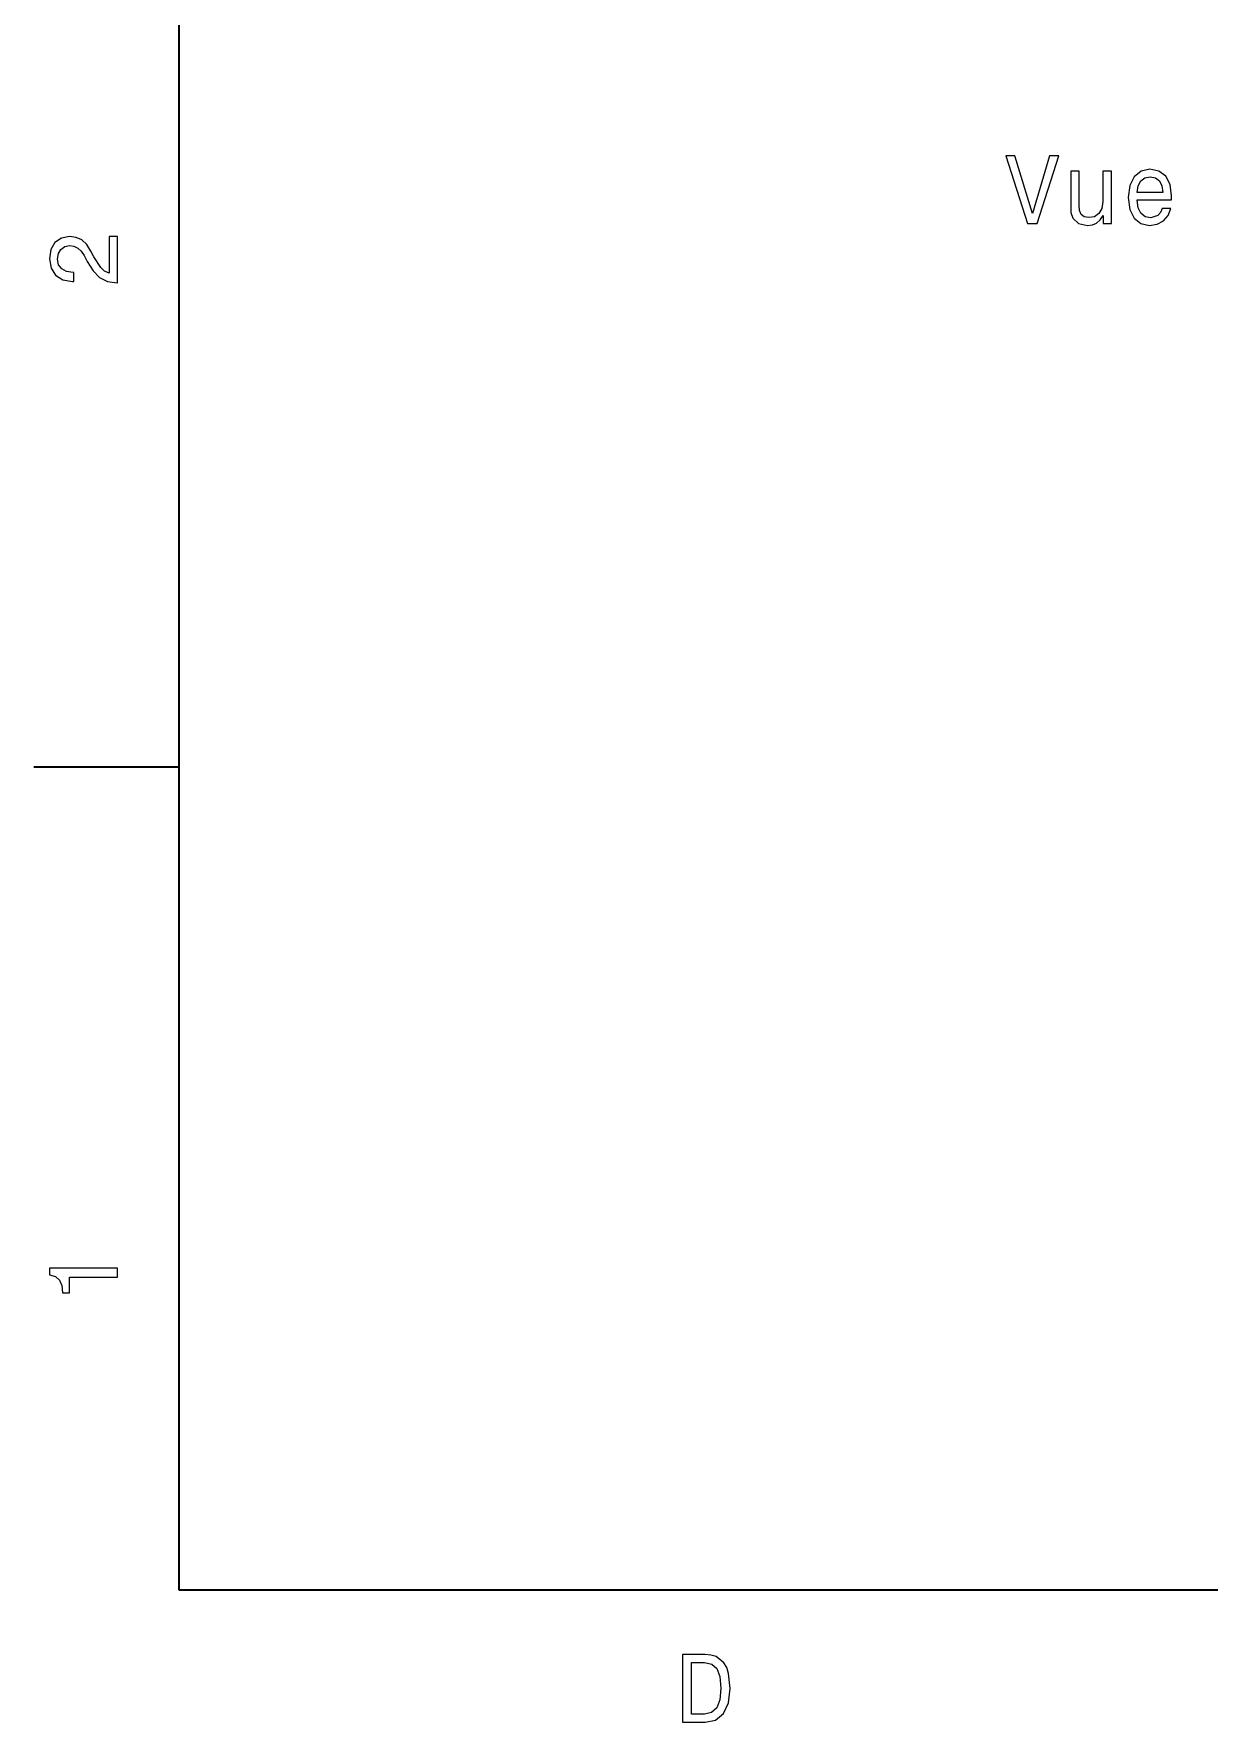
# Model space of a CAD drawing. Extents: x 0 to 297, y 0 to 210.
# Drawn here: x 2.5 to 63.3, y 3.2 to 90.4 of the extents above; entities that cross this region are included whole.
import ezdxf

# ---------------------------------------------------------------- set-up
doc = ezdxf.new("R2010")
doc.units = 0

msp = doc.modelspace()

# ---------------------------------------------------------------- linework, layer by layer
at = {"color": 7, "lineweight": 35}
for p, q in [((10, 200), (10, 10)), ((10, 10), (287, 10))]:
    msp.add_line(p, q, dxfattribs=at)
at = {"color": 7, "lineweight": 35, "ltscale": 0.1875}
msp.add_line((10, 52.5), (2.5, 52.5), dxfattribs=at)
at = {"color": 7, "lineweight": 13}
for points in [[(54.994343, 84.089439), (54.116821, 81.108894), (53.214081, 84.089439), (52.734974, 84.089439), (53.864658, 80.584396), (54.36898, 80.584396), (55.47345, 84.089439)], [(58.196793, 83.29261), (57.752987, 83.29261), (57.752987, 81.72921), (57.702553, 81.366096), (57.556301, 81.103851), (57.329357, 80.942467), (57.031807, 80.892036), (56.794773, 80.932381), (56.643478, 81.053413), (56.557743, 81.260185), (56.537571, 81.552696), (56.537571, 83.29261), (56.093765, 83.29261), (56.093765, 81.512352), (56.108894, 81.154282), (56.204716, 80.856728), (56.497223, 80.584396), (56.966244, 80.488579), (57.218407, 80.52388), (57.435265, 80.614655), (57.621864, 80.770996), (57.773159, 80.99794), (57.773159, 80.584396), (58.196793, 80.584396)], [(59.533245, 81.809898), (61.308464, 81.809898), (61.313507, 82.01667), (61.232815, 82.596642), (61.01091, 83.030365), (60.657887, 83.29261), (60.188866, 83.388428), (59.729931, 83.287567), (59.376907, 83.005142), (59.14996, 82.546211), (59.069271, 81.941025), (59.144917, 81.320709), (59.371864, 80.866814), (59.719845, 80.584396), (60.173737, 80.488579), (60.567108, 80.554138), (60.889874, 80.725609), (61.126907, 80.99794), (61.263073, 81.361053), (60.824314, 81.361053), (60.733536, 81.159325), (60.602409, 81.008026), (60.22921, 80.886993), (59.94175, 80.942467), (59.724888, 81.11898), (59.583679, 81.406441), (59.533245, 81.794769)], [(59.533245, 82.183098), (59.588722, 82.531082), (59.724888, 82.788284), (59.931664, 82.944626), (60.203995, 83.000099), (60.471287, 82.944626), (60.678059, 82.788284), (60.804138, 82.531082), (60.849529, 82.183098)], [(6.833213, 77.519447), (6.833213, 79.925072), (6.399496, 79.925072), (6.399496, 78.023773), (6.162464, 78.129684), (5.965778, 78.311241), (5.607709, 78.871033), (5.456412, 79.168587), (5.239553, 79.501442), (4.987392, 79.738472), (4.689842, 79.874641), (4.351945, 79.925072), (3.928314, 79.839333), (3.595461, 79.602303), (3.383646, 79.239189), (3.307997, 78.770172), (3.393732, 78.286018), (3.630764, 77.91787), (4.009006, 77.680832), (4.508286, 77.600143), (4.578891, 77.600143), (4.578891, 78.059074), (4.538545, 78.059074), (4.195605, 78.104462), (3.943444, 78.240631), (3.782061, 78.457489), (3.726585, 78.744957), (3.777017, 79.03746), (3.903098, 79.254318), (4.099784, 79.395531), (4.346902, 79.445961), (4.578891, 79.41066), (4.775577, 79.314842), (4.947046, 79.153458), (5.098343, 78.931557), (5.259727, 78.634003), (5.572406, 78.139771), (5.90526, 77.791786), (6.308718, 77.585014), (6.818084, 77.519447)], [(6.833213, 26.159222), (6.833213, 26.618156), (3.307997, 26.618156), (3.307997, 26.275217), (3.615634, 26.184439), (3.822406, 26.002882), (3.943444, 25.725506), (3.98379, 25.34222), (4.341859, 25.34222), (4.341859, 26.159222)], [(37.194958, 6.666787), (36.029972, 6.666787), (36.029972, 3.166787), (37.194958, 3.166787), (37.744667, 3.277738), (38.153168, 3.615634), (38.405331, 4.165346), (38.496109, 4.916787), (38.415417, 5.683357), (38.314552, 5.985951), (38.173344, 6.228026), (37.764839, 6.555836), (37.497551, 6.636527)], [(37.159653, 6.248199), (37.542938, 6.17255), (37.805187, 5.940562), (37.961525, 5.527017), (38.011959, 4.916787), (37.956482, 4.326729), (37.800144, 3.913184), (37.532852, 3.666066), (37.159653, 3.585375), (36.498989, 3.585375), (36.498989, 6.248199)]]:
    msp.add_lwpolyline(points, close=True, dxfattribs=at)

doc.saveas('drawing.dxf')
